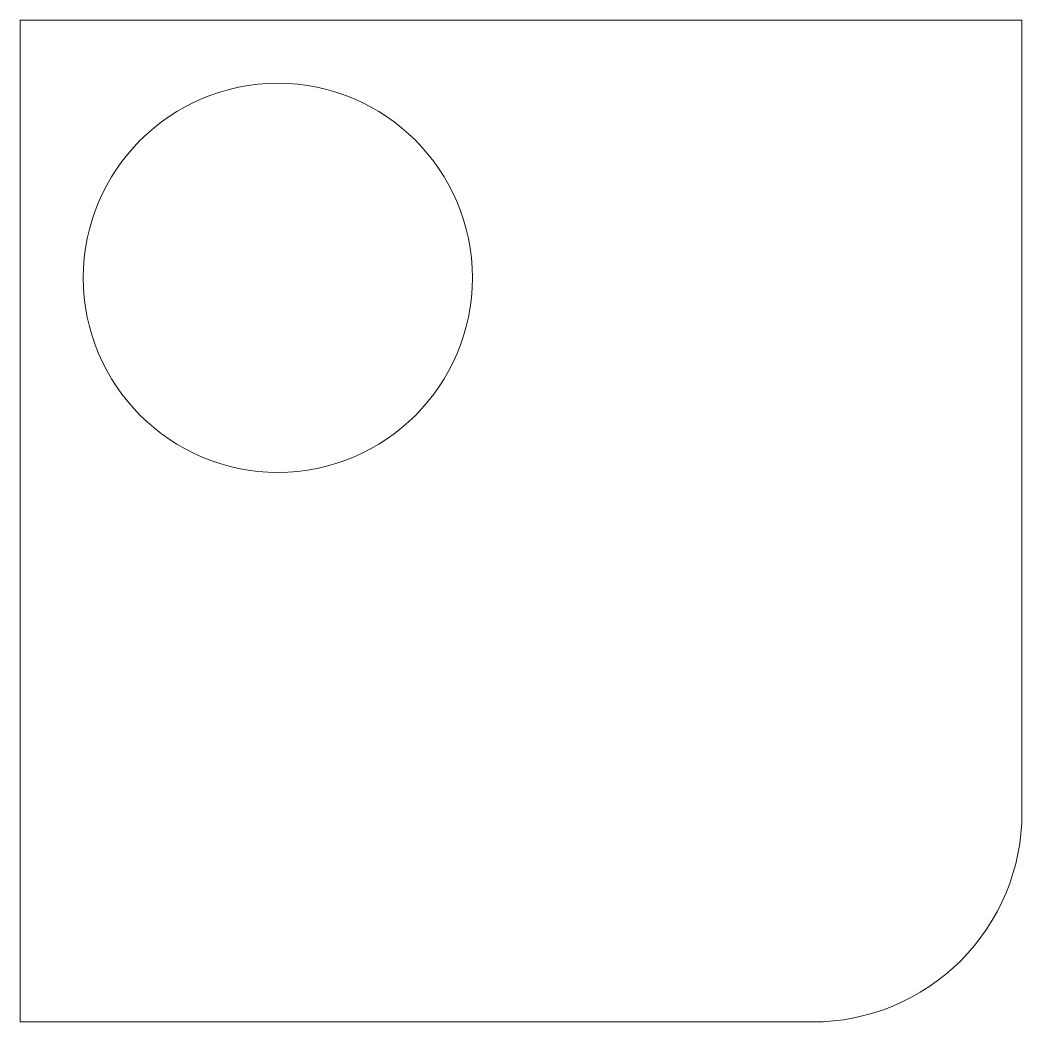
# Model space of a CAD drawing. Header units: millimetres. Extents: x -84.1 to -73.8, y 11.1 to 21.4.
import ezdxf

# ---------------------------------------------------------------- set-up
doc = ezdxf.new("R2010")
doc.units = ezdxf.units.MM
doc.layers.get('0').update_dxf_attribs({"lineweight": 5})

msp = doc.modelspace()

# ---------------------------------------------------------------- linework, layer by layer
msp.add_lwpolyline([(-84.128, 11.15), (-84.128, 21.45), (-73.828, 21.45), (-73.828, 13.3, -0.414214), (-75.978, 11.15)], format="xyb", close=True)
msp.add_circle((-81.478, 18.8), 2)

doc.saveas('drawing.dxf')
